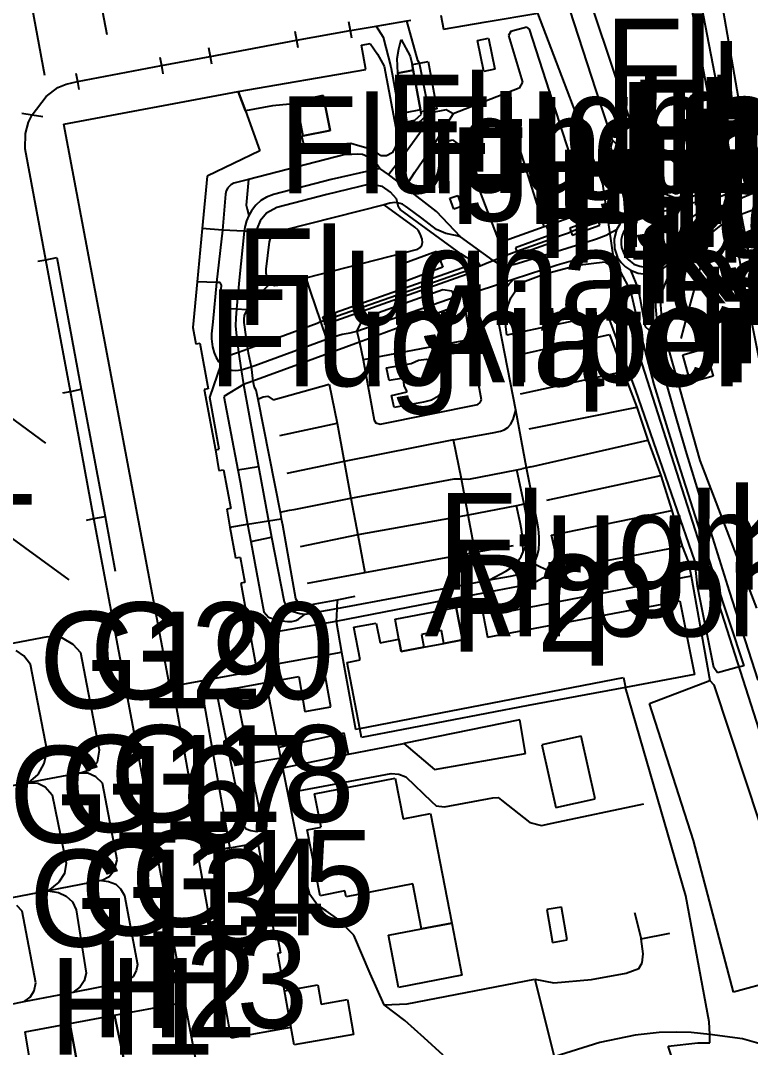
# Model space of a CAD drawing. Extents: x -3657 to 4700, y -7332 to 8131.
# Drawn here: x 310.3 to 637.5, y 32.8 to 493.4 of the extents above; entities that cross this region are included whole.
import ezdxf

# ---------------------------------------------------------------- set-up
doc = ezdxf.new("R2010")
doc.units = 0
for name, color, linetype in [('OSM_AEROWAY_AERODROME', 2, 'CONTINUOUS'), ('OSM_AEROWAY_HELIPAD', 2, 'CONTINUOUS'), ('OSM_AEROWAY_PARKING_POSITION', 2, 'CONTINUOUS'), ('OSM_AEROWAY_TAXIWAY', 2, 'CONTINUOUS'), ('OSM_AEROWAY_TERMINAL', 2, 'CONTINUOUS'), ('OSM_AEROWAY_TOWER', 2, 'CONTINUOUS'), ('OSM_BUILDING_ROOF', 9, 'CONTINUOUS'), ('OSM_BUILDING_YES', 9, 'CONTINUOUS'), ('OSM_HIGHWAY_CYCLEWAY', 8, 'CONTINUOUS'), ('OSM_HIGHWAY_FOOTWAY', 8, 'CONTINUOUS'), ('OSM_HIGHWAY_PATH', 8, 'CONTINUOUS'), ('OSM_HIGHWAY_PRIMARY', 8, 'CONTINUOUS'), ('OSM_HIGHWAY_SERVICE', 8, 'CONTINUOUS'), ('OSM_HIGHWAY_UNCLASSIFIED', 8, 'CONTINUOUS'), ('OSM_LABELS', 8, 'CONTINUOUS'), ('OSM_LANDUSE_FARMLAND', 3, 'CONTINUOUS'), ('OSM_LANDUSE_GRASS', 3, 'CONTINUOUS'), ('OSM_LEISURE_PITCH', 3, 'CONTINUOUS'), ('OSM_LEISURE_PLAYGROUND', 3, 'CONTINUOUS'), ('OSM_RAILWAY_RAIL', 5, 'CONTINUOUS')]:
    doc.layers.add(name, color=color, linetype=linetype)

msp = doc.modelspace()

# ---------------------------------------------------------------- linework, layer by layer
at = {"layer": 'OSM_AEROWAY_AERODROME'}
for p, q in [((571.317224, 420.188281), (542.192893, 496.71263)), ((578.234253, 373.008274), (571.317224, 420.188281)), ((684.037489, 41.780827), (578.234253, 373.008274))]:
    msp.add_line(p, q, dxfattribs=at)
at = {"layer": 'OSM_AEROWAY_HELIPAD'}
for p, q in [((352.467591, 47.373931), (380.037109, 52.377703)), ((380.037109, 52.377703), (383.943106, 32.518289)), ((332.444613, 43.548826), (352.467591, 47.373931)), ((352.467591, 47.373931), (356.457018, 28.11497)), ((356.457018, 28.11497), (352.467591, 47.373931)), ((312.421635, 39.823796), (332.444613, 43.548826)), ((332.444613, 43.548826), (336.00931, 24.289865)), ((336.00931, 24.289865), (332.444613, 43.548826)), ((316.23662, 16.828685), (312.421635, 39.823796))]:
    msp.add_line(p, q, dxfattribs=at)
at = {"layer": 'OSM_AEROWAY_PARKING_POSITION'}
for p, q in [((331.5724, 578.974637), (349.03183, 487.138747)), ((321.174104, 468.702628), (311.860385, 519.2852)), ((227.877645, 372.140954), (321.454729, 303.911747)), ((239.550131, 310.083065), (331.944039, 242.487669)), ((329.092282, 216.468056), (322.387618, 217.012911)), ((333.946337, 213.599227), (329.092282, 216.468056)), ((337.260746, 209.796361), (333.946337, 213.599227)), ((311.701112, 208.539858), (308.250182, 210.830473)), ((314.75765, 204.55908), (311.701112, 208.539858)), ((345.702252, 166.141232), (337.260746, 209.796361)), ((322.152499, 165.841006), (314.75765, 204.55908)), ((320.863141, 160.225662), (322.152499, 165.841006)), ((344.761779, 160.748279), (345.702252, 166.141232)), ((318.231333, 155.299727), (320.863141, 160.225662)), ((336.608483, 155.855702), (341.303264, 157.390192)), ((341.303264, 157.390192), (344.761779, 160.748279)), ((313.847514, 151.463502), (318.231333, 155.299727)), ((340.468974, 155.855702), (336.608483, 155.855702)), ((344.03367, 154.232256), (340.468974, 155.855702)), ((346.984026, 151.385666), (344.03367, 154.232256)), ((313.559305, 151.474622), (313.847514, 151.463502)), ((313.847514, 151.463502), (318.094813, 151.385666)), ((318.094813, 151.385666), (321.348547, 149.651025)), ((321.348547, 149.651025), (324.3975, 146.092787)), ((353.590092, 117.004194), (346.984026, 151.385666)), ((324.3975, 146.092787), (330.707772, 115.480824)), ((330.707772, 115.480824), (330.040339, 110.810637)), ((352.475176, 112.534158), (353.590092, 117.004194)), ((330.040339, 110.810637), (327.499545, 106.963293)), ((350.032979, 109.576373), (352.475176, 112.534158)), ((327.499545, 106.963293), (322.607567, 103.08259)), ((346.574465, 107.652701), (350.032979, 109.576373)), ((346.574465, 107.652701), (349.729601, 107.341355)), ((349.729601, 107.341355), (352.983335, 106.018136)), ((352.983335, 106.018136), (355.114569, 103.983268)), ((322.607567, 103.08259), (327.249257, 102.359823)), ((327.249257, 102.359823), (330.80637, 100.736377)), ((355.114569, 103.983268), (356.843826, 100.936527)), ((330.80637, 100.736377), (333.551945, 98.089937)), ((333.551945, 98.089937), (335.182604, 94.631775)), ((356.843826, 100.936527), (362.744537, 70.113294)), ((311.071601, 93.920128), (308.636989, 96.555447)), ((317.177093, 61.773674), (311.071601, 93.920128)), ((335.182604, 94.631775), (339.657436, 66.143635)), ((362.744537, 70.113294), (362.13778, 67.166628)), ((339.657436, 66.143635), (338.845899, 62.685473)), ((360.711901, 64.72034), (357.215464, 62.08502)), ((362.13778, 67.166628), (360.711901, 64.72034)), ((316.365555, 58.215437), (317.177093, 61.773674)), ((337.010459, 60.050153), (333.787063, 57.559387)), ((338.845899, 62.685473), (337.010459, 60.050153)), ((311.731449, 53.300621), (314.636298, 55.468922)), ((314.636298, 55.468922), (316.365555, 58.215437))]:
    msp.add_line(p, q, dxfattribs=at)
at = {"layer": 'OSM_AEROWAY_TAXIWAY'}
for p, q in [((322.387618, 217.012911), (301.151126, 212.998775)), ((336.608483, 155.855702), (313.559305, 151.474622)), ((313.559305, 151.474622), (291.981512, 147.371529)), ((346.574465, 107.652701), (322.607567, 103.08259)), ((322.607567, 103.08259), (301.735129, 99.101811)), ((357.215464, 62.08502), (333.787063, 57.559387)), ((333.787063, 57.559387), (311.731449, 53.300621)), ((311.731449, 53.300621), (294.454047, 49.8091))]:
    msp.add_line(p, q, dxfattribs=at)
at = {"layer": 'OSM_AEROWAY_TERMINAL'}
for p, q in [((329.706623, 446.9529), (407.90242, 461.630631)), ((407.90242, 461.630631), (411.080309, 452.86847)), ((411.080309, 452.86847), (417.565023, 435.010565)), ((377.208104, 194.629373), (329.706623, 446.9529)), ((417.565023, 435.010565), (394.015271, 423.579727)), ((394.015271, 423.579727), (391.648919, 400.062)), ((391.648919, 400.062), (389.419087, 376.16621)), ((389.419087, 376.16621), (387.48505, 355.695224)), ((387.48505, 355.695224), (388.850253, 348.389717)), ((388.850253, 348.389717), (390.708446, 348.656585)), ((390.708446, 348.656585), (394.432416, 328.218958)), ((394.432416, 328.218958), (392.665237, 327.896492)), ((392.665237, 327.896492), (397.61789, 300.909484)), ((397.61789, 300.909484), (399.225796, 291.535751)), ((399.225796, 291.535751), (401.311523, 291.891575)), ((401.311523, 291.891575), (404.603179, 274.500688)), ((404.603179, 274.500688), (402.782908, 274.200462)), ((402.782908, 274.200462), (404.148111, 266.116591)), ((404.148111, 266.116591), (406.704075, 252.484093)), ((406.704075, 252.484093), (408.73671, 252.784319)), ((408.73671, 252.784319), (410.769346, 241.342361)), ((410.769346, 241.342361), (409.040089, 241.042135)), ((409.040089, 241.042135), (416.245327, 201.812565)), ((416.245327, 201.812565), (377.208104, 194.629373))]:
    msp.add_line(p, q, dxfattribs=at)
at = {"layer": 'OSM_AEROWAY_TOWER'}
for p, q in [((485.400446, 339.538601), (488.631426, 341.10645)), ((488.631426, 341.10645), (492.271968, 341.506751)), ((492.271968, 341.506751), (495.798742, 340.494877)), ((474.311963, 337.58157), (485.400446, 339.538601)), ((475.548231, 331.977346), (474.311963, 337.58157)), ((495.798742, 340.494877), (498.680838, 338.226501)), ((498.680838, 338.226501), (500.478355, 335.035207)), ((482.048114, 332.944742), (475.548231, 331.977346)), ((482.298401, 329.742328), (482.048114, 332.944742)), ((500.478355, 335.035207), (500.925838, 331.399132)), ((483.595344, 326.817901), (482.298401, 329.742328)), ((499.962612, 327.852014), (497.725196, 324.949827)), ((500.925838, 331.399132), (499.962612, 327.852014)), ((476.541795, 325.183336), (483.595344, 326.817901)), ((477.823569, 319.801502), (476.541795, 325.183336)), ((494.554891, 323.11511), (490.990194, 322.258909)), ((497.725196, 324.949827), (494.554891, 323.11511)), ((490.990194, 322.258909), (477.823569, 319.801502))]:
    msp.add_line(p, q, dxfattribs=at)
at = {"layer": 'OSM_BUILDING_ROOF'}
for p, q in [((515.199795, 484.447829), (520.144863, 485.426345)), ((517.952954, 470.581822), (515.199795, 484.447829)), ((520.144863, 485.426345), (522.890438, 471.560337)), ((489.177508, 474.340211), (492.977323, 475.051858)), ((492.977323, 475.051858), (496.974334, 453.769149)), ((485.810007, 473.717519), (489.177508, 474.340211)), ((486.295412, 471.126677), (485.810007, 473.717519)), ((489.632575, 453.335489), (486.295412, 471.126677)), ((522.890438, 471.560337), (517.952954, 470.581822)), ((489.807018, 452.423691), (489.632575, 453.335489)), ((493.257948, 453.068621), (489.807018, 452.423691)), ((496.974334, 453.769149), (493.257948, 453.068621)), ((650.112193, 432.942339), (604.248955, 415.529214)), ((604.499243, 411.926498), (651.371214, 429.606492)), ((591.605658, 420.332835), (590.437651, 417.274974)), ((604.248955, 415.529214), (591.605658, 420.332835)), ((590.437651, 417.274974), (604.499243, 411.926498)), ((568.943288, 404.765545), (556.482018, 400.27327)), ((557.589349, 397.182051), (570.058204, 401.674326)), ((570.058204, 401.674326), (568.943288, 404.765545)), ((546.81183, 396.792869), (532.166235, 391.522229)), ((547.926745, 393.70165), (546.81183, 396.792869)), ((556.482018, 400.27327), (557.589349, 397.182051)), ((532.166235, 391.522229), (533.28115, 388.43101)), ((533.28115, 388.43101), (547.926745, 393.70165)), ((445.817142, 360.465486), (513.599473, 384.48359)), ((513.599473, 384.48359), (514.244152, 382.671113)), ((514.244152, 382.671113), (514.782649, 381.136623)), ((514.782649, 381.136623), (447.000318, 357.129638)), ((446.378392, 358.886518), (445.817142, 360.465486)), ((447.000318, 357.129638), (446.378392, 358.886518))]:
    msp.add_line(p, q, dxfattribs=at)
at = {"layer": 'OSM_BUILDING_YES'}
for p, q in [((479.446644, 469.75898), (486.295412, 471.126677)), ((482.783807, 451.978911), (479.446644, 469.75898)), ((486.295412, 471.126677), (489.632575, 453.335489)), ((489.632575, 453.335489), (482.783807, 451.978911)), ((502.776447, 413.661139), (506.280468, 414.895403)), ((506.280468, 414.895403), (508.009725, 409.958348)), ((504.49812, 408.735204), (502.776447, 413.661139)), ((508.009725, 409.958348), (504.49812, 408.735204)), ((479.674178, 383.705226), (496.837814, 389.932142)), ((496.837814, 389.932142), (499.560635, 382.771189)), ((482.260479, 376.188449), (479.674178, 383.705226)), ((499.560635, 382.771189), (482.260479, 376.188449)), ((607.131051, 343.408185), (617.241138, 346.277014)), ((617.241138, 346.277014), (620.752743, 333.901018)), ((610.642656, 331.032189), (607.131051, 343.408185)), ((620.752743, 333.901018), (610.642656, 331.032189)), ((505.605451, 230.18951), (511.528915, 231.29034)), ((511.528915, 231.29034), (516.693933, 232.246616)), ((516.693933, 232.246616), (519.62912, 216.801641)), ((519.62912, 216.801641), (605.917537, 233.202893)), ((605.917537, 233.202893), (612.500849, 200.16688)), ((478.217961, 224.94111), (505.605451, 230.18951)), ((508.388948, 215.645214), (505.605451, 230.18951)), ((505.605451, 230.18951), (508.388948, 215.645214)), ((459.711875, 221.282797), (469.776455, 223.195349)), ((462.495373, 206.616186), (459.711875, 221.282797)), ((469.776455, 223.195349), (471.475375, 214.266397)), ((479.954803, 215.878723), (478.217961, 224.94111)), ((498.946294, 219.781665), (490.034552, 218.080383)), ((490.034552, 218.080383), (491.126714, 212.364963)), ((500.046041, 214.055126), (498.946294, 219.781665)), ((471.475375, 214.266397), (479.954803, 215.878723)), ((479.954803, 215.878723), (480.993874, 210.430172)), ((480.993874, 210.430172), (479.954803, 215.878723)), ((480.993874, 210.430172), (491.126714, 212.364963)), ((491.126714, 212.364963), (480.993874, 210.430172)), ((491.126714, 212.364963), (500.046041, 214.055126)), ((500.046041, 214.055126), (508.388948, 215.645214)), ((508.388948, 215.645214), (500.046041, 214.055126)), ((456.769104, 205.526475), (462.495373, 206.616186)), ((462.411943, 175.859669), (456.769104, 205.526475)), ((612.500849, 200.16688), (581.457649, 194.318027)), ((581.457649, 194.318027), (537.93801, 186.1452)), ((380.22672, 185.578106), (392.452872, 187.757526)), ((391.899206, 120.206608), (380.22672, 185.578106)), ((392.452872, 187.757526), (403.723381, 124.676644)), ((537.93801, 186.1452), (463.162805, 171.923369)), ((463.162805, 171.923369), (462.411943, 175.859669)), ((442.131094, 146.648762), (478.263468, 153.665162)), ((478.263468, 153.665162), (481.805411, 135.440313)), ((445.051111, 131.626327), (442.131094, 146.648762)), ((481.805411, 135.440313), (494.07707, 137.819885)), ((494.07707, 137.819885), (503.625907, 88.649488)), ((438.839438, 130.425422), (445.051111, 131.626327)), ((444.588459, 100.858691), (438.839438, 130.425422)), ((403.723381, 124.676644), (404.132942, 122.386029)), ((404.132942, 122.386029), (416.662473, 124.632166)), ((416.662473, 124.632166), (424.398623, 81.321742)), ((389.745219, 119.817426), (391.899206, 120.206608)), ((397.177991, 78.230523), (389.745219, 119.817426)), ((391.899206, 120.206608), (404.132942, 122.386029)), ((404.132942, 122.386029), (391.899206, 120.206608)), ((486.18923, 106.262764), (456.238192, 100.44727)), ((490.117981, 86.025288), (486.18923, 106.262764)), ((455.737617, 103.026992), (444.588459, 100.858691)), ((456.238192, 100.44727), (455.737617, 103.026992)), ((552.79597, 95.821561), (546.250579, 94.687373)), ((546.250579, 94.687373), (548.829296, 79.920686)), ((555.367102, 81.054875), (552.79597, 95.821561)), ((503.625907, 88.649488), (490.117981, 86.025288)), ((490.117981, 86.025288), (503.625907, 88.649488)), ((503.625907, 88.649488), (508.168999, 65.287434)), ((475.214514, 83.13422), (490.117981, 86.025288)), ((479.750022, 59.761046), (475.214514, 83.13422)), ((399.331978, 78.619706), (397.177991, 78.230523)), ((401.463212, 66.666251), (399.331978, 78.619706)), ((424.398623, 81.321742), (425.642475, 81.544132)), ((425.642475, 81.544132), (426.77256, 75.250499)), ((548.829296, 79.920686), (555.367102, 81.054875)), ((426.77256, 75.250499), (425.521123, 75.02811)), ((425.521123, 75.02811), (431.535601, 41.758588)), ((399.529174, 66.321547), (401.463212, 66.666251)), ((404.770037, 36.977206), (399.529174, 66.321547)), ((508.168999, 65.287434), (479.750022, 59.761046)), ((428.554908, 58.259915), (443.579726, 60.950832)), ((443.579726, 60.950832), (445.119372, 52.310986)), ((432.946311, 33.963823), (428.554908, 58.259915)), ((445.119372, 52.310986), (456.82978, 54.401451)), ((456.82978, 54.401451), (459.628446, 38.722966)), ((431.535601, 41.758588), (404.770037, 36.977206)), ((459.628446, 38.722966), (432.946311, 33.963823))]:
    msp.add_line(p, q, dxfattribs=at)
at = {"layer": 'OSM_HIGHWAY_CYCLEWAY'}
for p, q in [((565.340669, 502.995143), (588.609796, 433.209207)), ((588.609796, 433.209207), (589.307567, 430.885233)), ((589.307567, 430.885233), (589.679205, 428.561259)), ((589.679205, 428.561259), (589.762634, 425.581235)), ((589.762634, 425.581235), (588.806992, 419.365439))]:
    msp.add_line(p, q, dxfattribs=at)
at = {"layer": 'OSM_HIGHWAY_FOOTWAY'}
for p, q in [((457.307601, 492.9876), (458.050878, 488.917866)), ((433.295196, 488.628759), (434.038473, 484.636861)), ((458.050878, 488.917866), (458.650051, 485.626496)), ((434.038473, 484.636861), (434.64523, 481.256535)), ((394.606859, 481.256535), (395.342552, 477.286876)), ((372.771195, 476.919933), (373.453796, 473.161544)), ((395.342552, 477.286876), (395.956893, 473.939909)), ((335.137097, 469.781219), (335.827283, 465.978352)), ((373.453796, 473.161544), (374.113644, 469.547709)), ((335.827283, 465.978352), (336.479547, 462.408995)), ((310.919912, 451.889955), (315.485758, 451.156068)), ((493.553742, 451.800999), (487.364821, 446.241253)), ((501.107865, 453.268772), (493.553742, 451.800999)), ((504.247832, 451.523012), (501.107865, 453.268772)), ((315.485758, 451.156068), (320.210877, 450.377704)), ((487.364821, 446.241253), (480.955952, 444.873555)), ((604.309631, 413.661139), (650.878224, 431.318894)), ((466.795762, 419.954772), (447.584321, 415.317944)), ((472.613044, 418.976257), (466.795762, 419.954772)), ((587.479711, 419.076332), (588.806992, 419.365439)), ((588.806992, 419.365439), (589.929492, 419.232005)), ((589.929492, 419.232005), (590.80929, 418.865062)), ((447.584321, 415.317944), (425.225329, 409.602524)), ((476.170156, 416.452132), (472.613044, 418.976257)), ((478.786796, 413.494347), (476.170156, 416.452132)), ((575.556938, 413.883529), (575.822394, 414.695252)), ((575.822394, 414.695252), (576.360891, 415.373541)), ((576.360891, 415.373541), (577.324118, 415.773843)), ((577.324118, 415.773843), (579.96351, 416.552207)), ((579.96351, 416.552207), (585.265049, 418.375804)), ((585.265049, 418.375804), (587.479711, 419.076332)), ((590.80929, 418.865062), (604.309631, 413.661139)), ((479.348046, 411.559555), (478.786796, 413.494347)), ((479.795529, 409.669241), (479.348046, 411.559555)), ((575.617614, 406.922727), (575.556938, 413.883529)), ((420.538132, 407.022802), (417.656037, 403.520162)), ((425.225329, 409.602524), (420.538132, 407.022802)), ((480.432624, 408.646248), (479.795529, 409.669241)), ((503.830687, 391.555588), (480.432624, 408.646248)), ((574.100722, 404.87674), (575.139793, 405.821897)), ((575.139793, 405.821897), (575.617614, 406.922727)), ((417.656037, 403.520162), (416.336341, 400.328867)), ((556.982592, 398.705422), (569.557629, 403.242175)), ((569.557629, 403.242175), (571.104859, 403.78703)), ((571.104859, 403.78703), (574.100722, 404.87674)), ((400.795779, 399.39483), (391.648919, 400.062)), ((410.587319, 398.894453), (400.795779, 399.39483)), ((415.987455, 398.616466), (410.587319, 398.894453)), ((415.987455, 398.616466), (412.885411, 366.325459)), ((416.336341, 400.328867), (415.987455, 398.616466)), ((420.083065, 398.371837), (415.987455, 398.616466)), ((423.162356, 397.226529), (420.083065, 398.371837)), ((548.35906, 395.469649), (552.401578, 396.926303)), ((552.401578, 396.926303), (555.920768, 398.227283)), ((555.920768, 398.227283), (556.982592, 398.705422)), ((507.66084, 388.786834), (503.830687, 391.555588)), ((532.742654, 389.921022), (547.411002, 395.136064)), ((547.411002, 395.136064), (548.35906, 395.469649)), ((321.651925, 386.129275), (326.57424, 387.107791)), ((326.57424, 387.107791), (337.48828, 327.996568)), ((510.186466, 387.13003), (507.66084, 388.786834)), ((511.915723, 386.340546), (510.186466, 387.13003)), ((522.245759, 385.773452), (526.788852, 387.730482)), ((526.788852, 387.730482), (532.742654, 389.921022)), ((318.087228, 385.495464), (321.651925, 386.129275)), ((446.378392, 358.886518), (514.244152, 382.671113)), ((513.243004, 385.884647), (511.915723, 386.340546)), ((514.63096, 385.37315), (513.243004, 385.884647)), ((514.244152, 382.671113), (516.276788, 383.427239)), ((515.442497, 384.92837), (514.63096, 385.37315)), ((516.276788, 383.427239), (515.442497, 384.92837)), ((516.276788, 383.427239), (519.507769, 384.661502)), ((519.507769, 384.661502), (522.245759, 385.773452)), ((398.194309, 375.977179), (389.419087, 376.16621)), ((399.817384, 375.832625), (398.194309, 375.977179)), ((399.733955, 366.703522), (400.446894, 374.698437)), ((400.446894, 374.698437), (399.817384, 375.832625)), ((422.282558, 375.610235), (419.256358, 372.407821)), ((416.91276, 369.950414), (412.885411, 366.325459)), ((417.982169, 371.106841), (416.91276, 369.950414)), ((419.256358, 372.407821), (417.982169, 371.106841)), ((399.749124, 364.301711), (399.733955, 366.703522)), ((399.749124, 362.333561), (399.749124, 364.301711)), ((407.045375, 363.923648), (399.749124, 364.301711)), ((411.687066, 363.578944), (407.045375, 363.923648)), ((412.885411, 366.325459), (411.687066, 363.578944)), ((400.090424, 357.641135), (399.749124, 362.333561)), ((410.610072, 361.03258), (410.359785, 359.398015)), ((410.359785, 359.398015), (410.36737, 357.952481)), ((411.687066, 363.578944), (410.610072, 361.03258)), ((400.363465, 354.727828), (400.090424, 357.641135)), ((402.380932, 342.696537), (400.363465, 354.727828)), ((410.36737, 357.952481), (412.028367, 346.099102)), ((412.028367, 346.099102), (443.223256, 357.741211)), ((443.223256, 357.741211), (444.831162, 358.352783)), ((444.831162, 358.352783), (446.378392, 358.886518)), ((407.947926, 344.642448), (410.50389, 345.532008)), ((410.50389, 345.532008), (412.028367, 346.099102)), ((412.028367, 346.099102), (412.40759, 344.308863)), ((400.280036, 339.149419), (402.380932, 342.696537)), ((402.380932, 342.696537), (407.947926, 344.642448)), ((412.40759, 344.308863), (413.674195, 338.126426)), ((395.107433, 324.293777), (400.280036, 339.149419)), ((413.674195, 338.126426), (414.493317, 331.721598)), ((414.493317, 331.721598), (414.993891, 329.030681)), ((329.25914, 326.462078), (332.611472, 327.095889)), ((332.611472, 327.095889), (337.48828, 327.996568)), ((337.48828, 327.996568), (348.235462, 271.009168)), ((414.993891, 329.030681), (415.759922, 327.774178)), ((415.759922, 327.774178), (416.632135, 323.593249)), ((399.331978, 301.154112), (395.107433, 324.293777)), ((416.632135, 323.593249), (418.998487, 324.66072)), ((416.632135, 323.593249), (426.643624, 272.855004)), ((418.998487, 324.66072), (421.213149, 324.994305)), ((421.213149, 324.994305), (423.556748, 323.259664)), ((397.61789, 300.909484), (399.331978, 301.154112)), ((537.118888, 292.847851), (535.04833, 292.414191)), ((539.015003, 293.248153), (537.118888, 292.847851)), ((426.643624, 272.855004), (430.875753, 273.733443)), ((426.643624, 272.855004), (427.151783, 269.886099)), ((430.875753, 273.733443), (432.885635, 274.144865)), ((339.809125, 269.363483), (343.214549, 270.030652)), ((343.214549, 270.030652), (348.235462, 271.009168)), ((348.235462, 271.009168), (352.70271, 246.501806)), ((404.148111, 266.116591), (412.058704, 267.528767)), ((412.058704, 267.528767), (421.516528, 268.952062)), ((421.516528, 268.952062), (427.151783, 269.886099)), ((427.151783, 269.886099), (427.713033, 267.250779)), ((427.713033, 267.250779), (433.553068, 234.225886)), ((550.277928, 254.007464), (548.374229, 262.558353)), ((549.254026, 250.749452), (550.277928, 254.007464)), ((547.79781, 246.323894), (549.254026, 250.749452)), ((539.811372, 240.864223), (547.395833, 245.10075)), ((547.395833, 245.10075), (547.79781, 246.323894)), ((517.877109, 236.672174), (539.811372, 240.864223)), ((452.263934, 233.636553), (460.250372, 235.248879)), ((505.590282, 234.426037), (510.785638, 235.371194)), ((510.785638, 235.371194), (517.877109, 236.672174)), ((433.553068, 234.225886), (435.160974, 231.434893)), ((435.160974, 231.434893), (439.142816, 231.268101)), ((439.142816, 231.268101), (452.263934, 233.636553)), ((451.808866, 223.962594), (505.590282, 234.426037)), ((452.263934, 233.636553), (452.074323, 229.744731)), ((451.922633, 226.442241), (451.808866, 223.962594)), ((452.074323, 229.744731), (451.922633, 226.442241)), ((421.797153, 218.79203), (451.808866, 223.962594)), ((451.808866, 223.962594), (454.213141, 210.141065)), ((424.277272, 204.703633), (454.213141, 210.141065)), ((454.213141, 210.141065), (460.508244, 175.514965)), ((462.411943, 175.859669), (580.59302, 198.776943)), ((580.59302, 198.776943), (581.457649, 194.318027)), ((608.579683, 100.88093), (581.457649, 194.318027)), ((460.508244, 175.514965), (462.411943, 175.859669)), ((413.257049, 160.336857), (420.750497, 161.637838)), ((420.750497, 161.637838), (427.030431, 162.716429)), ((619.038655, 44.382788), (608.579683, 100.88093)), ((619.311696, 38.722966), (619.038655, 44.382788)), ((619.235851, 34.9201), (619.311696, 38.722966)), ((600.623583, 33.38561), (613.949482, 34.9201)), ((605.098415, 20.064457), (600.623583, 33.38561)), ((613.949482, 34.9201), (619.235851, 34.9201))]:
    msp.add_line(p, q, dxfattribs=at)
at = {"layer": 'OSM_HIGHWAY_PATH'}
for p, q in [((547.395833, 397.938177), (546.068552, 401.351861)), ((548.35906, 395.469649), (547.395833, 397.938177)), ((430.109723, 147.093542), (476.481119, 155.688909)), ((476.481119, 155.688909), (479.841036, 155.388683)), ((479.841036, 155.388683), (482.996172, 154.165539)), ((482.996172, 154.165539), (494.486631, 143.17948)), ((494.486631, 143.17948), (496.625449, 141.144613)), ((500.387342, 140.744311), (521.949965, 144.814046)), ((521.949965, 144.814046), (524.392162, 144.914121)), ((524.392162, 144.914121), (525.916638, 143.690977)), ((525.916638, 143.690977), (538.628196, 133.727911)), ((496.625449, 141.144613), (500.387342, 140.744311)), ((548.601762, 133.416566), (589.694374, 142.067531)), ((538.628196, 133.727911), (543.815967, 132.404692)), ((543.815967, 132.404692), (548.601762, 133.416566))]:
    msp.add_line(p, q, dxfattribs=at)
at = {"layer": 'OSM_HIGHWAY_PRIMARY'}
for p, q in [((568.412376, 461.953096), (549.48156, 520.408269)), ((575.632783, 439.714111), (568.412376, 461.953096)), ((575.632783, 439.714111), (574.82883, 436.66737)), ((577.961212, 437.556929), (575.632783, 439.714111)), ((585.265049, 418.375804), (577.961212, 437.556929)), ((574.82883, 436.66737), (579.96351, 416.552207)), ((579.96351, 416.552207), (580.721956, 413.583303)), ((586.417887, 415.340183), (585.265049, 418.375804)), ((592.49304, 407.823406), (586.417887, 415.340183)), ((580.721956, 413.583303), (581.070842, 409.168864)), ((581.070842, 409.168864), (581.427311, 404.743306)), ((584.779643, 406.800412), (581.427311, 404.743306)), ((588.564289, 407.856764), (584.779643, 406.800412)), ((592.49304, 407.823406), (588.564289, 407.856764)), ((595.291707, 407.111758), (592.49304, 407.823406)), ((598.666792, 405.332639), (595.291707, 407.111758)), ((601.43512, 402.708439), (598.666792, 405.332639)), ((579.159557, 402.385974), (577.49856, 399.561622)), ((581.427311, 404.743306), (579.159557, 402.385974)), ((603.40708, 399.450428), (601.43512, 402.708439)), ((577.49856, 399.561622), (576.37606, 395.44741)), ((604.430983, 395.769875), (603.40708, 399.450428)), ((576.37606, 395.44741), (576.535334, 391.188645)), ((604.150357, 390.4214), (604.544749, 393.078958)), ((604.544749, 393.078958), (604.430983, 395.769875)), ((576.535334, 391.188645), (577.961212, 387.163388)), ((577.961212, 387.163388), (579.500858, 384.861653)), ((601.890188, 385.562181), (603.255391, 387.886155)), ((603.255391, 387.886155), (604.150357, 390.4214)), ((579.500858, 384.861653), (581.465234, 382.904622)), ((581.465234, 382.904622), (583.763325, 381.370132)), ((597.991775, 381.892749), (600.115424, 383.538434)), ((600.115424, 383.538434), (601.890188, 385.562181)), ((583.763325, 381.370132), (587.244593, 380.058032)), ((583.763325, 381.370132), (587.145995, 373.030513)), ((587.244593, 380.058032), (590.953395, 379.713328)), ((590.953395, 379.713328), (594.61669, 380.33602)), ((594.61669, 380.33602), (597.991775, 381.892749)), ((596.634156, 377.622863), (597.991775, 381.892749)), ((594.882146, 369.483395), (595.276538, 373.341859)), ((595.276538, 373.341859), (596.634156, 377.622863)), ((587.145995, 373.030513), (590.376976, 356.117765)), ((595.140017, 365.035598), (594.882146, 369.483395)), ((595.837788, 356.818293), (595.140017, 365.035598)), ((590.376976, 356.117765), (594.100946, 352.726319)), ((594.100946, 352.726319), (595.837788, 356.818293)), ((594.100946, 352.726319), (596.785845, 341.262122)), ((596.785845, 341.262122), (604.491658, 313.796976)), ((604.491658, 313.796976), (608.852724, 299.130365)), ((608.852724, 299.130365), (615.246424, 278.103404)), ((615.246424, 278.103404), (627.942813, 237.483897)), ((627.942813, 237.483897), (640.821228, 197.576038))]:
    msp.add_line(p, q, dxfattribs=at)
at = {"layer": 'OSM_HIGHWAY_SERVICE'}
for p, q in [((469.655104, 490.886016), (483.519499, 493.243348)), ((483.519499, 493.243348), (485.210834, 493.532455)), ((488.403893, 475.45216), (483.519499, 493.243348)), ((434.038473, 484.636861), (458.050878, 488.917866)), ((458.050878, 488.917866), (469.655104, 490.886016)), ((469.655104, 490.886016), (472.802656, 485.871125)), ((530.080508, 488.450847), (529.06419, 486.716206)), ((537.308499, 490.374519), (530.080508, 488.450847)), ((538.529598, 489.562796), (537.308499, 490.374519)), ((563.952712, 410.236335), (538.529598, 489.562796)), ((395.342552, 477.286876), (434.038473, 484.636861)), ((472.802656, 485.871125), (476.230832, 472.59445)), ((529.06419, 486.716206), (535.374462, 465.767082)), ((373.453796, 473.161544), (395.342552, 477.286876)), ((489.177508, 474.340211), (488.403893, 475.45216)), ((335.827283, 465.978352), (373.453796, 473.161544)), ((476.230832, 472.59445), (476.837589, 469.458753)), ((493.257948, 453.068621), (489.177508, 474.340211)), ((330.80637, 464.855283), (335.827283, 465.978352)), ((476.837589, 469.458753), (480.106492, 451.12271)), ((535.374462, 465.767082), (533.849985, 463.120643)), ((321.758107, 459.362254), (326.945879, 463.331913)), ((326.945879, 463.331913), (330.80637, 464.855283)), ((533.849985, 463.120643), (526.568902, 460.274052)), ((315.485758, 451.156068), (321.758107, 459.362254)), ((526.568902, 460.274052), (504.247832, 451.523012)), ((545.067403, 400.996037), (526.568902, 460.274052)), ((493.553742, 451.800999), (493.257948, 453.068621)), ((493.637171, 450.288748), (493.553742, 451.800999)), ((504.247832, 451.523012), (495.396766, 437.490212)), ((312.542987, 442.683015), (313.893021, 447.764623)), ((313.893021, 447.764623), (315.485758, 451.156068)), ((480.106492, 451.12271), (480.955952, 444.873555)), ((491.574197, 446.196775), (493.409637, 448.998887)), ((493.409637, 448.998887), (493.637171, 450.288748)), ((312.398882, 435.866766), (312.542987, 442.683015)), ((480.955952, 444.873555), (482.480428, 433.653987)), ((482.480428, 433.653987), (491.574197, 446.196775)), ((495.396766, 437.490212), (503.944454, 439.9365)), ((503.944454, 439.9365), (508.722665, 436.367143)), ((321.651925, 386.129275), (312.398882, 435.866766)), ((455.8438, 433.242566), (412.47585, 422.100834)), ((458.854831, 433.342641), (455.8438, 433.242566)), ((461.251521, 433.431597), (458.854831, 433.342641)), ((463.572366, 433.309283), (461.251521, 433.431597)), ((465.953887, 432.27517), (463.572366, 433.309283)), ((475.320697, 424.280255), (482.480428, 433.653987)), ((487.008352, 425.358845), (494.175668, 435.866766)), ((494.175668, 435.866766), (495.396766, 437.490212)), ((508.722665, 436.367143), (524.187381, 395.947787)), ((468.039614, 431.018667), (465.953887, 432.27517)), ((469.882638, 429.19507), (468.039614, 431.018667)), ((471.369192, 427.082367), (469.882638, 429.19507)), ((482.692793, 418.598194), (487.008352, 425.358845)), ((404.58801, 419.743502), (403.184885, 418.375804)), ((405.960798, 420.421791), (404.58801, 419.743502)), ((412.47585, 422.100834), (405.960798, 420.421791)), ((412.47585, 422.100834), (411.588468, 412.260083)), ((402.244411, 415.518094), (400.795779, 399.39483)), ((402.449192, 417.074823), (402.244411, 415.518094)), ((403.184885, 418.375804), (402.449192, 417.074823)), ((628.185516, 404.632111), (656.976131, 415.418019)), ((411.588468, 412.260083), (411.512623, 410.625518)), ((411.512623, 410.625518), (411.838755, 408.724084)), ((473.280477, 410.736713), (428.45631, 399.316994)), ((475.919869, 411.426121), (473.280477, 410.736713)), ((486.985598, 400.71805), (473.280477, 410.736713)), ((477.049954, 411.615153), (475.919869, 411.426121)), ((478.142116, 411.759706), (477.049954, 411.615153)), ((479.348046, 411.559555), (478.142116, 411.759706)), ((480.531222, 411.348285), (479.348046, 411.559555)), ((481.494448, 410.992461), (480.531222, 411.348285)), ((482.859651, 410.202977), (481.494448, 410.992461)), ((483.959398, 409.402373), (482.859651, 410.202977)), ((561.920077, 406.978324), (563.952712, 410.236335)), ((411.838755, 408.724084), (412.695799, 405.933092)), ((490.140734, 404.721067), (483.959398, 409.402373)), ((546.068552, 401.351861), (561.920077, 406.978324)), ((488.479737, 399.316994), (486.985598, 400.71805)), ((496.761969, 399.628339), (490.140734, 404.721067)), ((527.031554, 394.524492), (545.067403, 400.996037)), ((545.067403, 400.996037), (546.068552, 401.351861)), ((620.563132, 398.438554), (628.185516, 404.632111)), ((400.795779, 399.39483), (398.194309, 375.977179)), ((422.555599, 396.492643), (421.986764, 395.23614)), ((423.162356, 397.226529), (422.555599, 396.492643)), ((424.337947, 398.016013), (423.162356, 397.226529)), ((425.642475, 398.571988), (424.337947, 398.016013)), ((428.45631, 399.316994), (425.642475, 398.571988)), ((489.435379, 397.749145), (488.479737, 399.316994)), ((490.368268, 395.280618), (489.435379, 397.749145)), ((500.925838, 397.87146), (496.761969, 399.628339)), ((505.218643, 396.99302), (500.925838, 397.87146)), ((507.577411, 396.414806), (505.218643, 396.99302)), ((615.269178, 383.282685), (620.563132, 398.438554)), ((421.728893, 394.101952), (420.257507, 381.937227)), ((421.986764, 395.23614), (421.728893, 394.101952)), ((488.343217, 390.910657), (489.496055, 391.577827)), ((489.496055, 391.577827), (490.178657, 392.60082)), ((490.178657, 392.60082), (490.451697, 393.812845)), ((490.451697, 393.812845), (490.368268, 395.280618)), ((524.187381, 395.947787), (527.031554, 394.524492)), ((438.156836, 377.989807), (488.343217, 390.910657)), ((332.611472, 327.095889), (321.651925, 386.129275)), ((609.163686, 360.899146), (615.269178, 383.282685)), ((420.257507, 381.937227), (420.287845, 380.169227)), ((420.287845, 380.169227), (420.598808, 378.645857)), ((420.598808, 378.645857), (420.947693, 377.600624)), ((425.445279, 374.653959), (438.156836, 377.989807)), ((438.156836, 377.989807), (440.13638, 371.963042)), ((398.194309, 375.977179), (396.42713, 358.252707)), ((420.947693, 377.600624), (421.478605, 376.655468)), ((421.478605, 376.655468), (422.282558, 375.610235)), ((422.282558, 375.610235), (423.223032, 374.84299)), ((423.223032, 374.84299), (424.201427, 374.509406)), ((424.201427, 374.509406), (425.445279, 374.653959)), ((510.694625, 370.739898), (520.948816, 373.953431)), ((520.948816, 373.953431), (531.604985, 377.611744)), ((440.13638, 371.963042), (444.831162, 358.352783)), ((461.04674, 354.005061), (504.642224, 369.349961)), ((466.568228, 360.999222), (499.56822, 372.708048)), ((499.56822, 372.708048), (503.587984, 372.196551)), ((503.587984, 372.196551), (504.642224, 369.349961)), ((504.642224, 369.349961), (506.705198, 369.872577)), ((504.642224, 369.349961), (505.55236, 366.781358)), ((506.705198, 369.872577), (508.624067, 370.272879)), ((508.624067, 370.272879), (510.694625, 370.739898)), ((511.976398, 350.30227), (508.624067, 370.272879)), ((502.556497, 364.10156), (462.191994, 349.156962)), ((504.179572, 364.835447), (502.556497, 364.10156)), ((505.12763, 365.713887), (504.179572, 364.835447)), ((505.55236, 366.781358), (505.12763, 365.713887)), ((463.094545, 358.163751), (464.831387, 360.031826)), ((464.831387, 360.031826), (466.568228, 360.999222)), ((606.524294, 350.836006), (609.163686, 360.899146)), ((396.123751, 355.606268), (395.888633, 352.92647)), ((396.42713, 358.252707), (396.123751, 355.606268)), ((444.831162, 358.352783), (447.478139, 350.446823)), ((461.04674, 354.005061), (463.094545, 358.163751)), ((395.888633, 352.92647), (395.911386, 350.569138)), ((395.911386, 350.569138), (396.404376, 347.055378)), ((413.674195, 338.126426), (447.478139, 350.446823)), ((447.478139, 350.446823), (451.042836, 351.692207)), ((451.042836, 351.692207), (454.43309, 352.7152)), ((454.43309, 352.7152), (458.005371, 353.36013)), ((458.005371, 353.36013), (461.04674, 354.005061)), ((461.04674, 354.005061), (462.191994, 349.156962)), ((511.976398, 350.30227), (463.86816, 341.228764)), ((516.891129, 323.237425), (511.976398, 350.30227)), ((531.544309, 343.030122), (574.373762, 352.637363)), ((574.373762, 352.637363), (580.418578, 335.969244)), ((396.404376, 347.055378), (397.132484, 344.342222)), ((462.191994, 349.156962), (414.493317, 331.721598)), ((462.191994, 349.156962), (463.86816, 341.228764)), ((397.132484, 344.342222), (398.004698, 342.340713)), ((398.004698, 342.340713), (399.081691, 340.472638)), ((463.86816, 341.228764), (468.851151, 314.152799)), ((399.081691, 340.472638), (400.280036, 339.149419)), ((400.280036, 339.149419), (401.819682, 338.02635)), ((401.819682, 338.02635), (403.291067, 337.181269)), ((403.291067, 337.181269), (404.967233, 336.625294)), ((404.967233, 336.625294), (406.779919, 336.469621)), ((406.779919, 336.469621), (409.199363, 336.70313)), ((409.199363, 336.70313), (413.674195, 338.126426)), ((414.493317, 331.721598), (410.185342, 330.098152)), ((534.396066, 325.939462), (580.418578, 335.969244)), ((580.418578, 335.969244), (586.5089, 320.035011)), ((343.214549, 270.030652), (332.611472, 327.095889)), ((410.185342, 330.098152), (401.364614, 324.849751)), ((423.556748, 323.259664), (448.684068, 330.287183)), ((448.684068, 330.287183), (452.309441, 312.751743)), ((401.364614, 324.849751), (407.773484, 291.847097)), ((516.367802, 322.047639), (516.891129, 323.237425)), ((471.490544, 312.429278), (515.343899, 321.169199)), ((515.343899, 321.169199), (516.367802, 322.047639)), ((531.180255, 314.519743), (532.355846, 318.689552)), ((538.36274, 310.283216), (586.5089, 320.035011)), ((586.5089, 320.035011), (591.514645, 305.234966)), ((468.851151, 314.152799), (469.632351, 312.951894)), ((530.004663, 312.295844), (531.180255, 314.519743)), ((426.491934, 307.303192), (452.309441, 312.751743)), ((452.309441, 312.751743), (455.434239, 295.672203)), ((469.632351, 312.951894), (471.490544, 312.429278)), ((521.88929, 308.537456), (525.529831, 309.271342)), ((525.529831, 309.271342), (527.137737, 309.894034)), ((527.137737, 309.894034), (528.738058, 310.872549)), ((528.738058, 310.872549), (530.004663, 312.295844)), ((504.376768, 305.279444), (455.434239, 295.672203)), ((504.376768, 305.279444), (521.88929, 308.537456)), ((507.971803, 287.821841), (504.376768, 305.279444)), ((539.015003, 293.248153), (591.514645, 305.234966)), ((591.514645, 305.234966), (597.377433, 289.311853)), ((455.434239, 295.672203), (429.707746, 290.212532)), ((455.434239, 295.672203), (458.301165, 279.237592)), ((407.773484, 291.847097), (416.996189, 293.403826)), ((407.773484, 291.847097), (408.751879, 286.443024)), ((511.202783, 287.766243), (532.795745, 291.936053)), ((532.795745, 291.936053), (535.04833, 292.414191)), ((536.064648, 276.4466), (532.795745, 291.936053)), ((408.751879, 286.443024), (411.307843, 271.676337)), ((458.301165, 279.237592), (504.680147, 287.84408)), ((504.680147, 287.84408), (507.971803, 287.821841)), ((507.971803, 287.821841), (511.202783, 287.766243)), ((510.967665, 271.598501), (507.971803, 287.821841)), ((546.197488, 278.336913), (597.377433, 289.311853)), ((597.377433, 289.311853), (602.223904, 273.666727)), ((432.885635, 274.144865), (458.301165, 279.237592)), ((458.301165, 279.237592), (461.562484, 262.736265)), ((536.064648, 276.4466), (532.575796, 275.79055)), ((537.634631, 268.929823), (536.064648, 276.4466)), ((532.575796, 275.79055), (510.967665, 271.598501)), ((534.259546, 268.251534), (532.575796, 275.79055)), ((548.374229, 262.558353), (602.223904, 273.666727)), ((602.223904, 273.666727), (606.85801, 257.654657)), ((408.114785, -74.929368), (343.214549, 270.030652)), ((411.307843, 271.676337), (412.058704, 267.528767)), ((412.058704, 267.528767), (413.469414, 259.811839)), ((510.967665, 271.598501), (461.562484, 262.736265)), ((514.046956, 254.908142), (510.967665, 271.598501)), ((534.858718, 265.093598), (534.259546, 268.251534)), ((538.104868, 266.57249), (537.634631, 268.929823)), ((461.562484, 262.736265), (435.585704, 257.421148)), ((461.562484, 262.736265), (464.56593, 245.845756)), ((535.298617, 262.013498), (534.858718, 265.093598)), ((538.044192, 261.335209), (538.279311, 263.848215)), ((538.279311, 263.848215), (538.104868, 266.57249)), ((413.469414, 259.811839), (422.866562, 261.668794)), ((413.469414, 259.811839), (419.430801, 228.143524)), ((514.046956, 254.908142), (531.294022, 257.999361)), ((535.533736, 259.000116), (535.298617, 262.013498)), ((535.548904, 255.119413), (535.533736, 259.000116)), ((535.548904, 255.119413), (537.37676, 258.90004)), ((537.37676, 258.90004), (538.044192, 261.335209)), ((464.56593, 245.845756), (514.046956, 254.908142)), ((534.653938, 253.006709), (535.548904, 255.119413)), ((564.506378, 249.526308), (606.85801, 257.654657)), ((606.85801, 257.654657), (609.573247, 250.771691)), ((530.330795, 248.025176), (531.984208, 249.426233)), ((531.984208, 249.426233), (533.43284, 251.027439)), ((533.43284, 251.027439), (534.653938, 253.006709)), ((540.349868, 249.837654), (547.79781, 246.323894)), ((547.79781, 246.323894), (564.506378, 249.526308)), ((609.573247, 250.771691), (610.983957, 244.255668)), ((438.884944, 241.042135), (464.56593, 245.845756)), ((520.562009, 242.487669), (527.865845, 246.490686)), ((610.983957, 244.255668), (524.437669, 227.465235)), ((527.865845, 246.490686), (530.330795, 248.025176)), ((610.983957, 244.255668), (619.281358, 197.453724)), ((510.785638, 235.371194), (509.708645, 240.508399)), ((511.528915, 231.29034), (510.785638, 235.371194)), ((419.430801, 228.143524), (421.402761, 225.830669)), ((421.402761, 225.830669), (424.656495, 224.818795)), ((434.850011, 224.952229), (437.868626, 227.142769)), ((421.251072, 222.072281), (424.656495, 224.818795)), ((421.797153, 218.79203), (421.251072, 222.072281)), ((424.656495, 224.818795), (427.60685, 224.129387)), ((427.60685, 224.129387), (430.018709, 223.918116)), ((430.018709, 223.918116), (431.899655, 223.82916)), ((431.899655, 223.82916), (433.712342, 224.329538)), ((433.712342, 224.329538), (434.850011, 224.952229)), ((424.042153, 206.149167), (421.797153, 218.79203)), ((424.277272, 204.703633), (424.042153, 206.149167)), ((424.709586, 202.079433), (424.277272, 204.703633)), ((449.374254, 185.544747), (446.20395, 203.124665)), ((420.371274, 196.519686), (424.709586, 202.079433)), ((420.371274, 196.519686), (434.978947, 199.143887)), ((434.978947, 199.143887), (437.800366, 183.465402)), ((406.635815, 194.04004), (397.989529, 192.638983)), ((406.635815, 194.04004), (420.371274, 196.519686)), ((413.257049, 160.336857), (406.635815, 194.04004)), ((426.120296, 167.331018), (420.371274, 196.519686)), ((592.280675, 187.079237), (619.281358, 197.453724)), ((619.281358, 197.453724), (621.169889, 195.418857)), ((621.169889, 195.418857), (663.483599, 66.855282)), ((397.989529, 192.638983), (410.261187, 132.471409)), ((437.800366, 183.465402), (449.374254, 185.544747)), ((612.015444, 125.64404), (592.280675, 187.079237)), ((534.153364, 179.795969), (482.17705, 169.221332)), ((536.59556, 164.640101), (534.153364, 179.795969)), ((455.426655, 173.802563), (426.120296, 167.331018)), ((457.360692, 164.339875), (455.426655, 173.802563)), ((427.030431, 162.716429), (426.120296, 167.331018)), ((457.360692, 164.339875), (482.17705, 169.221332)), ((482.17705, 169.221332), (495.912509, 157.523626)), ((427.902644, 158.268632), (427.030431, 162.716429)), ((427.902644, 158.268632), (457.360692, 164.339875)), ((495.912509, 157.523626), (536.59556, 164.640101)), ((418.558588, 133.516641), (413.257049, 160.336857)), ((430.109723, 147.093542), (427.902644, 158.268632)), ((436.655113, 113.846258), (430.109723, 147.093542)), ((410.261187, 132.471409), (411.429194, 130.948038)), ((411.429194, 130.948038), (413.53009, 130.136315)), ((413.53009, 130.136315), (416.230158, 129.647058)), ((416.230158, 129.647058), (418.065598, 130.547736)), ((418.065598, 130.547736), (418.558588, 133.516641)), ((629.914773, 57.70394), (612.015444, 125.64404)), ((439.908847, 101.436905), (436.655113, 113.846258)), ((443.45079, 96.688881), (439.908847, 101.436905)), ((447.235436, 94.120278), (443.45079, 96.688881)), ((452.931367, 90.050544), (447.235436, 94.120278)), ((585.560843, 93.297436), (588.465691, 81.621969)), ((459.696706, 83.167578), (452.931367, 90.050544)), ((466.970205, 66.04356), (459.696706, 83.167578)), ((588.465691, 81.621969), (601.412367, 84.090496)), ((589.383411, 74.839078), (588.465691, 81.621969)), ((588.920759, 70.836061), (589.383411, 74.839078)), ((587.540387, 68.211861), (588.920759, 70.836061)), ((473.341152, 52.01076), (466.970205, 66.04356)), ((566.258388, 63.285925), (581.829288, 66.210352)), ((581.829288, 66.210352), (587.540387, 68.211861)), ((663.483599, 66.855282), (629.914773, 57.70394)), ((483.625682, 52.333225), (540.820105, 63.430479)), ((540.820105, 63.430479), (549.299533, 61.895989)), ((540.820105, 63.430479), (549.54982, 28.593108)), ((549.299533, 61.895989), (566.258388, 63.285925)), ((473.341152, 52.01076), (483.625682, 52.333225)), ((482.533519, 44.98324), (473.341152, 52.01076)), ((491.278403, 37.09952), (482.533519, 44.98324)), ((499.719909, 29.326995), (491.278403, 37.09952)), ((585.773208, 38.378262), (570.027866, 35.009055)), ((596.558312, 39.490211), (585.773208, 38.378262)), ((604.491658, 39.701481), (596.558312, 39.490211)), ((610.961204, 39.556928), (604.491658, 39.701481)), ((619.311696, 38.722966), (610.961204, 39.556928)), ((633.881446, 36.643621), (619.311696, 38.722966)), ((570.027866, 35.009055), (549.54982, 28.593108)), ((646.456483, 33.16322), (633.881446, 36.643621))]:
    msp.add_line(p, q, dxfattribs=at)
at = {"layer": 'OSM_HIGHWAY_UNCLASSIFIED'}
for p, q in [((620.464534, 413.19412), (658.803986, 428.483423)), ((471.369192, 427.082367), (449.579035, 422.123073)), ((475.320697, 424.280255), (471.369192, 427.082367)), ((482.692793, 418.598194), (475.320697, 424.280255)), ((449.579035, 422.123073), (423.753944, 415.362422)), ((423.753944, 415.362422), (420.591223, 414.105919)), ((496.769553, 407.745569), (482.692793, 418.598194)), ((415.759922, 410.603279), (413.863806, 408.001317)), ((418.073182, 412.727102), (415.759922, 410.603279)), ((420.591223, 414.105919), (418.073182, 412.727102)), ((611.074971, 411.548436), (603.907655, 409.124386)), ((620.464534, 413.19412), (611.074971, 411.548436)), ((616.414432, 409.013191), (620.464534, 413.19412)), ((412.695799, 405.933092), (411.633975, 403.631357)), ((413.863806, 408.001317), (412.695799, 405.933092)), ((507.577411, 396.414806), (496.769553, 407.745569)), ((601.033144, 408.412739), (595.291707, 407.111758)), ((603.907655, 409.124386), (601.033144, 408.412739)), ((610.771592, 404.687709), (613.866052, 407.022802)), ((613.866052, 407.022802), (616.414432, 409.013191)), ((410.974126, 401.340741), (410.587319, 398.894453)), ((411.633975, 403.631357), (410.974126, 401.340741)), ((604.430983, 395.769875), (607.411676, 401.218427)), ((607.411676, 401.218427), (610.771592, 404.687709)), ((410.587319, 398.894453), (408.281643, 376.944574)), ((522.245759, 385.773452), (507.577411, 396.414806)), ((572.803779, 396.948542), (568.541311, 395.369574)), ((577.49856, 399.561622), (572.803779, 396.948542)), ((563.869283, 393.779486), (550.907439, 389.787588)), ((568.541311, 395.369574), (563.869283, 393.779486)), ((550.907439, 389.787588), (531.95387, 383.905377)), ((560.706563, 386.373904), (565.386175, 387.396898)), ((565.386175, 387.396898), (568.601987, 387.908394)), ((568.601987, 387.908394), (571.271717, 388.019589)), ((571.271717, 388.019589), (573.509134, 387.963992)), ((573.509134, 387.963992), (577.961212, 387.163388)), ((524.096368, 384.594785), (522.245759, 385.773452)), ((525.552584, 383.872018), (524.096368, 384.594785)), ((527.342517, 383.493956), (525.552584, 383.872018)), ((529.481335, 383.560673), (527.342517, 383.493956)), ((531.95387, 383.905377), (529.481335, 383.560673)), ((531.604985, 377.611744), (550.884685, 383.83866)), ((550.884685, 383.83866), (556.049703, 385.261955)), ((556.049703, 385.261955), (560.706563, 386.373904)), ((408.281643, 376.944574), (407.045375, 363.923648)), ((527.623142, 372.88596), (529.344815, 375.243292)), ((529.344815, 375.243292), (531.604985, 377.611744)), ((525.211284, 368.082339), (526.17451, 370.617583)), ((526.17451, 370.617583), (527.623142, 372.88596)), ((407.045375, 363.923648), (406.833011, 359.987348)), ((524.346655, 362.555951), (524.543851, 365.291346)), ((524.543851, 365.291346), (525.211284, 368.082339)), ((406.833011, 359.987348), (406.726828, 356.495827)), ((524.445253, 359.631524), (524.346655, 362.555951)), ((524.998919, 356.22896), (524.445253, 359.631524)), ((406.726828, 356.495827), (406.931609, 353.326772)), ((532.355846, 318.689552), (524.998919, 356.22896)), ((406.931609, 353.326772), (407.947926, 344.642448)), ((407.947926, 344.642448), (409.199363, 336.70313)), ((409.199363, 336.70313), (410.185342, 330.098152)), ((410.185342, 330.098152), (416.996189, 293.403826)), ((537.118888, 292.847851), (532.355846, 318.689552)), ((416.996189, 293.403826), (421.516528, 268.952062)), ((541.957774, 268.674074), (537.118888, 292.847851)), ((421.516528, 268.952062), (422.866562, 261.668794)), ((542.481102, 265.27151), (541.957774, 268.674074)), ((542.731389, 261.868945), (542.481102, 265.27151)), ((422.866562, 261.668794), (428.425972, 232.746994)), ((542.663129, 256.298079), (542.829987, 259.011235)), ((542.829987, 259.011235), (542.731389, 261.868945)), ((541.260004, 251.627892), (542.094295, 253.762835)), ((542.094295, 253.762835), (542.663129, 256.298079)), ((539.227368, 248.492195), (540.349868, 249.837654)), ((540.349868, 249.837654), (541.260004, 251.627892)), ((520.562009, 242.487669), (529.883312, 244.188951)), ((529.883312, 244.188951), (533.319073, 244.989555)), ((533.319073, 244.989555), (535.708178, 245.923592)), ((535.708178, 245.923592), (537.831827, 247.135617)), ((537.831827, 247.135617), (539.227368, 248.492195)), ((452.074323, 229.744731), (509.708645, 240.508399)), ((509.708645, 240.508399), (520.562009, 242.487669)), ((428.425972, 232.746994), (429.381614, 230.84556)), ((429.381614, 230.84556), (430.610297, 229.53346)), ((430.610297, 229.53346), (432.491243, 228.365913)), ((432.491243, 228.365913), (435.449183, 227.465235)), ((435.449183, 227.465235), (437.868626, 227.142769)), ((437.868626, 227.142769), (452.074323, 229.744731))]:
    msp.add_line(p, q, dxfattribs=at)
at = {"layer": 'OSM_LANDUSE_FARMLAND'}
for p, q in [((637.036582, 430.351498), (620.93477, 523.210381)), ((703.992207, 454.325124), (637.036582, 430.351498))]:
    msp.add_line(p, q, dxfattribs=at)
at = {"layer": 'OSM_LANDUSE_GRASS'}
for p, q in [((498.680838, 495.767473), (499.879183, 489.451601)), ((519.075454, 492.742971), (542.192893, 496.71263)), ((499.879183, 489.451601), (519.075454, 492.742971)), ((479.833451, 480.667202), (480.955952, 484.937087)), ((480.955952, 484.937087), (485.021223, 477.464788)), ((463.102129, 482.346245), (466.970205, 483.057893)), ((465.05892, 471.449143), (463.102129, 482.346245)), ((466.970205, 483.057893), (470.322537, 478.276511)), ((479.120512, 476.297241), (479.833451, 480.667202)), ((470.322537, 478.276511), (473.265308, 472.850199)), ((479.446644, 469.75898), (479.120512, 476.297241)), ((485.021223, 477.464788), (485.810007, 473.717519)), ((407.90242, 461.630631), (465.05892, 471.449143)), ((473.265308, 472.850199), (479.021914, 442.883166)), ((486.295412, 471.126677), (479.446644, 469.75898)), ((485.810007, 473.717519), (486.295412, 471.126677)), ((411.080309, 452.86847), (407.90242, 461.630631)), ((434.144656, 456.182079), (423.230616, 455.192444)), ((438.331279, 457.03828), (434.144656, 456.182079)), ((445.930909, 459.740317), (438.09616, 458.183588)), ((438.09616, 458.183588), (438.331279, 457.03828)), ((449.055707, 444.072952), (445.930909, 459.740317)), ((423.230616, 455.192444), (411.080309, 452.86847)), ((489.632575, 453.335489), (482.783807, 451.978911)), ((482.783807, 451.978911), (482.852067, 451.500773)), ((482.852067, 451.500773), (483.496746, 447.964774)), ((487.061443, 448.732019), (489.981461, 451.422936)), ((489.807018, 452.423691), (489.632575, 453.335489)), ((489.981461, 451.422936), (489.807018, 452.423691)), ((483.496746, 447.964774), (487.061443, 448.732019)), ((437.04192, 441.660022), (449.055707, 444.072952)), ((479.021914, 442.883166), (478.923316, 438.869029)), ((436.404825, 441.559946), (437.04192, 441.660022)), ((437.67143, 436.122514), (436.404825, 441.559946)), ((443.374945, 437.579168), (438.270603, 436.267068)), ((443.822429, 435.844527), (443.374945, 437.579168)), ((450.28439, 437.590287), (443.822429, 435.844527)), ((454.660624, 438.001709), (450.28439, 437.590287)), ((458.422517, 438.201859), (454.660624, 438.001709)), ((462.38919, 437.08991), (458.422517, 438.201859)), ((478.923316, 438.869029), (478.202792, 436.467219)), ((438.270603, 436.267068), (437.67143, 436.122514)), ((468.289901, 435.355269), (462.38919, 437.08991)), ((471.907689, 432.70883), (468.289901, 435.355269)), ((476.936187, 433.987572), (474.387808, 432.70883)), ((478.202792, 436.467219), (476.936187, 433.987572)), ((474.387808, 432.70883), (471.907689, 432.70883)), ((622.080024, 409.068789), (674.306625, 430.974189)), ((582.254018, 414.984359), (583.846754, 415.540333)), ((583.513038, 410.503203), (582.254018, 414.984359)), ((583.846754, 415.540333), (585.492583, 411.159253)), ((585.492583, 411.159253), (583.513038, 410.503203)), ((615.944195, 404.943457), (622.080024, 409.068789)), ((584.241146, 402.808514), (581.579, 400.195434)), ((585.940066, 403.77591), (584.241146, 402.808514)), ((587.49488, 404.331885), (585.940066, 403.77591)), ((589.82331, 404.709948), (587.49488, 404.331885)), ((592.015219, 404.598753), (589.82331, 404.709948)), ((594.19196, 404.042778), (592.015219, 404.598753)), ((595.80745, 403.286653), (594.19196, 404.042778)), ((597.415356, 402.163584), (595.80745, 403.286653)), ((599.106691, 400.384465), (597.415356, 402.163584)), ((609.360882, 397.059737), (615.944195, 404.943457)), ((579.978679, 397.048617), (579.584287, 395.158303)), ((580.410993, 398.193925), (579.978679, 397.048617)), ((581.579, 400.195434), (580.410993, 398.193925)), ((600.335373, 398.294), (599.106691, 400.384465)), ((601.040728, 396.159058), (600.335373, 398.294)), ((601.253093, 392.789851), (601.040728, 396.159058)), ((606.918686, 387.029954), (609.360882, 397.059737)), ((579.584287, 395.158303), (579.516027, 393.190153)), ((579.516027, 393.190153), (579.720807, 391.644544)), ((579.720807, 391.644544), (580.835723, 388.597803)), ((600.987637, 391.210883), (601.253093, 392.789851)), ((580.835723, 388.597803), (581.745859, 387.185627)), ((581.745859, 387.185627), (582.633241, 386.173753)), ((597.415356, 385.462106), (598.955001, 387.063313)), ((598.955001, 387.063313), (600.206438, 389.064821)), ((600.206438, 389.064821), (600.987637, 391.210883)), ((603.771134, 381.136623), (606.918686, 387.029954)), ((544.900545, 379.624372), (560.031546, 383.649628)), ((560.031546, 383.649628), (572.29562, 385.184118)), ((572.29562, 385.184118), (579.091297, 380.76968)), ((582.633241, 386.173753), (585.310555, 384.194484)), ((585.310555, 384.194484), (587.874103, 383.215968)), ((587.874103, 383.215968), (589.459256, 382.96022)), ((589.459256, 382.96022), (591.446385, 382.971339)), ((591.446385, 382.971339), (593.585203, 383.405)), ((593.585203, 383.405), (596.338362, 384.683741)), ((596.338362, 384.683741), (597.415356, 385.462106)), ((536.519715, 376.477556), (544.900545, 379.624372)), ((579.091297, 380.76968), (583.786079, 372.152073)), ((598.006944, 371.918564), (600.267113, 377.68958)), ((600.267113, 377.68958), (603.771134, 381.136623)), ((530.057754, 369.049735), (532.7199, 373.063871)), ((532.7199, 373.063871), (536.519715, 376.477556)), ((528.844241, 365.725006), (530.057754, 369.049735)), ((583.786079, 372.152073), (587.813428, 354.727828)), ((597.28642, 365.991874), (598.006944, 371.918564)), ((527.456284, 360.031826), (528.844241, 365.725006)), ((597.840086, 359.72048), (597.28642, 365.991874)), ((528.305744, 352.359376), (527.456284, 360.031826)), ((573.410536, 361.822064), (528.305744, 352.359376)), ((586.076586, 327.462832), (573.410536, 361.822064)), ((600.016826, 349.134723), (597.840086, 359.72048)), ((587.813428, 354.727828), (594.131284, 330.109271)), ((615.041644, 296.150341), (600.016826, 349.134723)), ((603.399496, 277.358398), (586.076586, 327.462832)), ((594.131284, 330.109271), (603.998668, 298.118491)), ((603.998668, 298.118491), (621.42776, 243.822008)), ((640.396498, 229.844806), (615.041644, 296.150341)), ((612.523603, 251.060798), (603.399496, 277.358398)), ((613.744701, 239.763393), (612.523603, 251.060798)), ((621.071291, 203.258099), (613.744701, 239.763393)), ((621.42776, 243.822008), (634.526125, 204.025344)), ((622.792964, 200.856289), (621.071291, 203.258099)), ((631.401327, 203.313696), (628.693674, 202.546451)), ((634.526125, 204.025344), (631.401327, 203.313696)), ((628.693674, 202.546451), (622.792964, 200.856289))]:
    msp.add_line(p, q, dxfattribs=at)
at = {"layer": 'OSM_LEISURE_PITCH'}
for p, q in [((561.677374, 172.468224), (544.066255, 168.60976)), ((567.843541, 144.291429), (561.677374, 172.468224)), ((544.066255, 168.60976), (550.232422, 140.444085)), ((550.232422, 140.444085), (567.843541, 144.291429))]:
    msp.add_line(p, q, dxfattribs=at)
at = {"layer": 'OSM_LEISURE_PLAYGROUND'}
for p, q in [((434.144656, 456.182079), (438.331279, 457.03828)), ((437.04192, 441.660022), (434.144656, 456.182079)), ((438.09616, 458.183588), (445.930909, 459.740317)), ((438.331279, 457.03828), (438.09616, 458.183588)), ((445.930909, 459.740317), (449.055707, 444.072952)), ((449.055707, 444.072952), (437.04192, 441.660022))]:
    msp.add_line(p, q, dxfattribs=at)
at = {"layer": 'OSM_RAILWAY_RAIL'}
for p, q in [((604.097266, 535.097119), (621.890413, 442.249355)), ((608.738957, 535.608615), (626.501765, 443.116675)), ((621.890413, 442.249355), (629.565888, 401.507534)), ((626.501765, 443.116675), (634.169656, 402.385974)), ((629.565888, 401.507534), (635.716886, 369.505634)), ((634.169656, 402.385974), (640.313069, 370.417432)), ((635.716886, 369.505634), (643.619894, 329.864642))]:
    msp.add_line(p, q, dxfattribs=at)

# ---------------------------------------------------------------- texts
at = {"layer": 'OSM_LABELS'}
for s, p in [('Flughafenstraße', (572.022579, 450.833603)), ('Flughafenstraße', (473.344945, 425.681311)), ('Flughafenstraße', (578.482126, 422.355544)), ('Flughafenstraße', (583.345778, 423.416137)), ('Flughafenstraße', (425.963319, 415.940805)), ('Flughafenstraße', (486.045496, 416.013393)), ('Flughafenstraße', (607.815478, 410.446046)), ('Flughafenstraße', (502.173482, 402.080188)), ('Flughafenstraße', (611.526314, 405.257225)), ('Flughafenstraße', (576.508879, 391.896006)), ('Flughafenstraße', (541.43497, 386.847822)), ('Flughafenstraße', (554.434845, 384.816958)), ('Kalsdorfer Straße', (588.389696, 366.520289)), ('Kalsdorfer Straße', (595.006509, 367.338367)), ('Flughafenstraße', (406.73531, 356.774721)), ('Infobox Koralmbahn', (612.579728, 339.605318)), ('Flughafen Graz', (394.543149, 329.413191)), ('Airport tower', (488.872532, 331.146896)), ('1', (285.747085, 276.285367)), ('Kalsdorfer Straße', (626.253334, 242.88904)), ('Flughafenstraße', (497.11235, 238.155941)), ('Airport Offices Graz', (491.430851, 217.179704)), ('P2', (502.860959, 210.381987)), ('G20', (341.274979, 189.03681)), ('G19', (318.510236, 184.911225)), ('G18', (350.336404, 133.938109)), ('G17', (327.821458, 129.482715)), ('G16', (305.011905, 124.648479)), ('G15', (359.520179, 86.956199)), ('G14', (337.000491, 83.058556)), ('G13', (314.076554, 78.098538)), ('H3', (365.074483, 41.551765)), ('H2', (341.964629, 37.375284)), ('H1', (323.037714, 29.614513))]:
    msp.add_text(s, height=43.418293, dxfattribs=at).set_placement(p)

doc.saveas('drawing.dxf')
